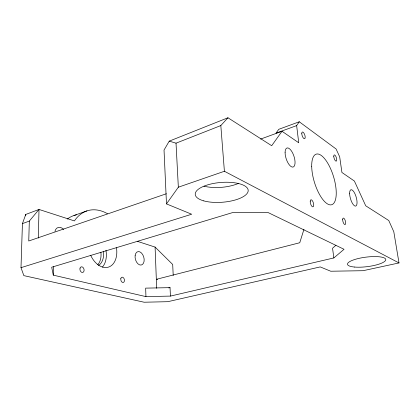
<?xml version="1.0" encoding="UTF-8"?>
<svg xmlns="http://www.w3.org/2000/svg" width="420" height="420" viewBox="0 0 420 420"><rect width="100%" height="100%" fill="white"/><g stroke="black" fill="none" stroke-linecap="round" stroke-linejoin="round"><path stroke-width="0.63" d="M53.293 275.147L51.697 267.22L232.628 212.583L267.986 212.499L344.043 249.296L333.842 257.938L170.431 296.09L145.94 296.62L53.293 275.147L53.424 266.695M38.325 238.066L39.008 209.444L74.429 220.925A47.187 31.689 73.6 0 1 107.457 213.691M299.271 121.774L296.646 125.612L275.982 133.161L278.791 129.302L299.271 121.774L336.079 148.979L339.68 156.828L341.927 172.478L354.396 181.052L365.715 205.795L388.757 220.521L393.803 231.761L399 262.936L363.09 270.701L330.76 271.231L320.224 266.915L167.816 301.686L144.128 302.227L23.846 275.63L21 267.666L22.428 223.624L25.736 214.457L39.008 209.444L29.326 221.088L28.749 240.996L166.357 193.762M25.699 215.754L25.736 214.457M303.954 229.331L299.749 242.744L156.329 279.321L157.6 279.41M296.646 125.612L298.736 142.774L282.014 131.276L271.693 145.714L227.95 117.773L169.239 141.136L164.031 150.061L166.483 203.905L191.672 214.232L21 267.666M166.483 203.905L178.343 187.204L224.406 171.271L399 262.936M169.239 141.136L176.027 143.173L220.82 125.57L227.95 117.773M335.921 245.243L332.556 248.241L333.842 257.938M22.428 223.624L29.326 221.088M260.62 139.078L282.014 131.276M73.967 215.502L86.94 210.893M168.782 287.957L170.042 287.647L170.431 296.09M170.042 287.647L145.661 288.131L145.94 296.62M137.387 241.337L155.09 247.081L172.694 264.474L173.208 275.399M220.82 125.57L224.406 171.271M176.027 143.173L178.343 187.204M155.09 247.081L156.676 288.304M103.483 251.554A16.333 11.13 72.9 0 1 98.574 265.445M100.91 252.331A16.28 11.151 72.9 0 1 97.829 264.637M105.95 250.241A20.323 13.855 72.9 0 1 102.422 267.104M116.477 247.727A20.57 13.739 72.9 0 1 108.292 267.173A20.57 13.739 72.9 0 1 90.673 255.313M54.931 231.294A7.859 5.597 70.4 0 1 63.646 229.409M67.295 219.067A46.478 32.014 73.6 0 1 76.456 214.83M238.481 183.388A26.334 10.411 -4.5 0 1 203.984 186.181M301.775 133.408A3.539 1.36 71.4 0 0 304.306 138.731A3.539 1.36 71.4 0 0 304.379 133.954A3.539 1.36 71.4 0 0 301.775 133.408M311.703 166.535A26.465 9.97 73 0 0 330.524 204.897A26.465 9.97 73 0 0 329.721 166.85A26.465 9.97 73 0 0 311.703 166.535M342.668 219.744A3.381 1.239 74.4 0 0 344.972 224.6A3.381 1.239 74.4 0 0 344.857 219.644A3.381 1.239 74.4 0 0 342.668 219.744M333.769 156.298A3.26 1.155 72.5 0 0 336.021 161.154A3.26 1.155 72.5 0 0 335.947 156.644A3.26 1.155 72.5 0 0 333.769 156.298M310.233 201.149A3.67 1.465 73.6 0 0 312.622 206.819A3.67 1.465 73.6 0 0 313.036 201.952A3.67 1.465 73.6 0 0 310.233 201.149M120.813 278.717A2.709 1.769 75.9 0 0 123.139 282.481A2.709 1.769 75.9 0 0 123.863 278.297A2.709 1.769 75.9 0 0 120.813 278.717M80.062 268.102A2.893 2.026 74.4 0 0 82.294 272.475A2.893 2.026 74.4 0 0 83.664 268.343A2.893 2.026 74.4 0 0 80.062 268.102M135.161 255.365A6.904 4.326 74.5 0 0 141.031 265.062A6.904 4.326 74.5 0 0 142.674 254.552A6.904 4.326 74.5 0 0 135.161 255.365M285.096 152.245A10.017 4.095 71.9 0 0 292.415 167.097A10.017 4.095 71.9 0 0 292.73 153.179A10.017 4.095 71.9 0 0 285.096 152.245M349.629 193.767A8.521 2.966 73.7 0 0 355.409 206.136A8.521 2.966 73.7 0 0 354.974 193.846A8.521 2.966 73.7 0 0 349.629 193.767M354.695 267.062A19.294 4.793 -7.1 0 0 385.576 260.411A19.294 4.793 -7.1 0 0 359.63 258.216A19.294 4.793 -7.1 0 0 354.695 267.062M203.774 200.881A26.56 9.922 -4.5 0 0 247.553 192.785A26.56 9.922 -4.5 0 0 213.78 183.393A26.56 9.922 -4.5 0 0 203.774 200.881"/></g></svg>
